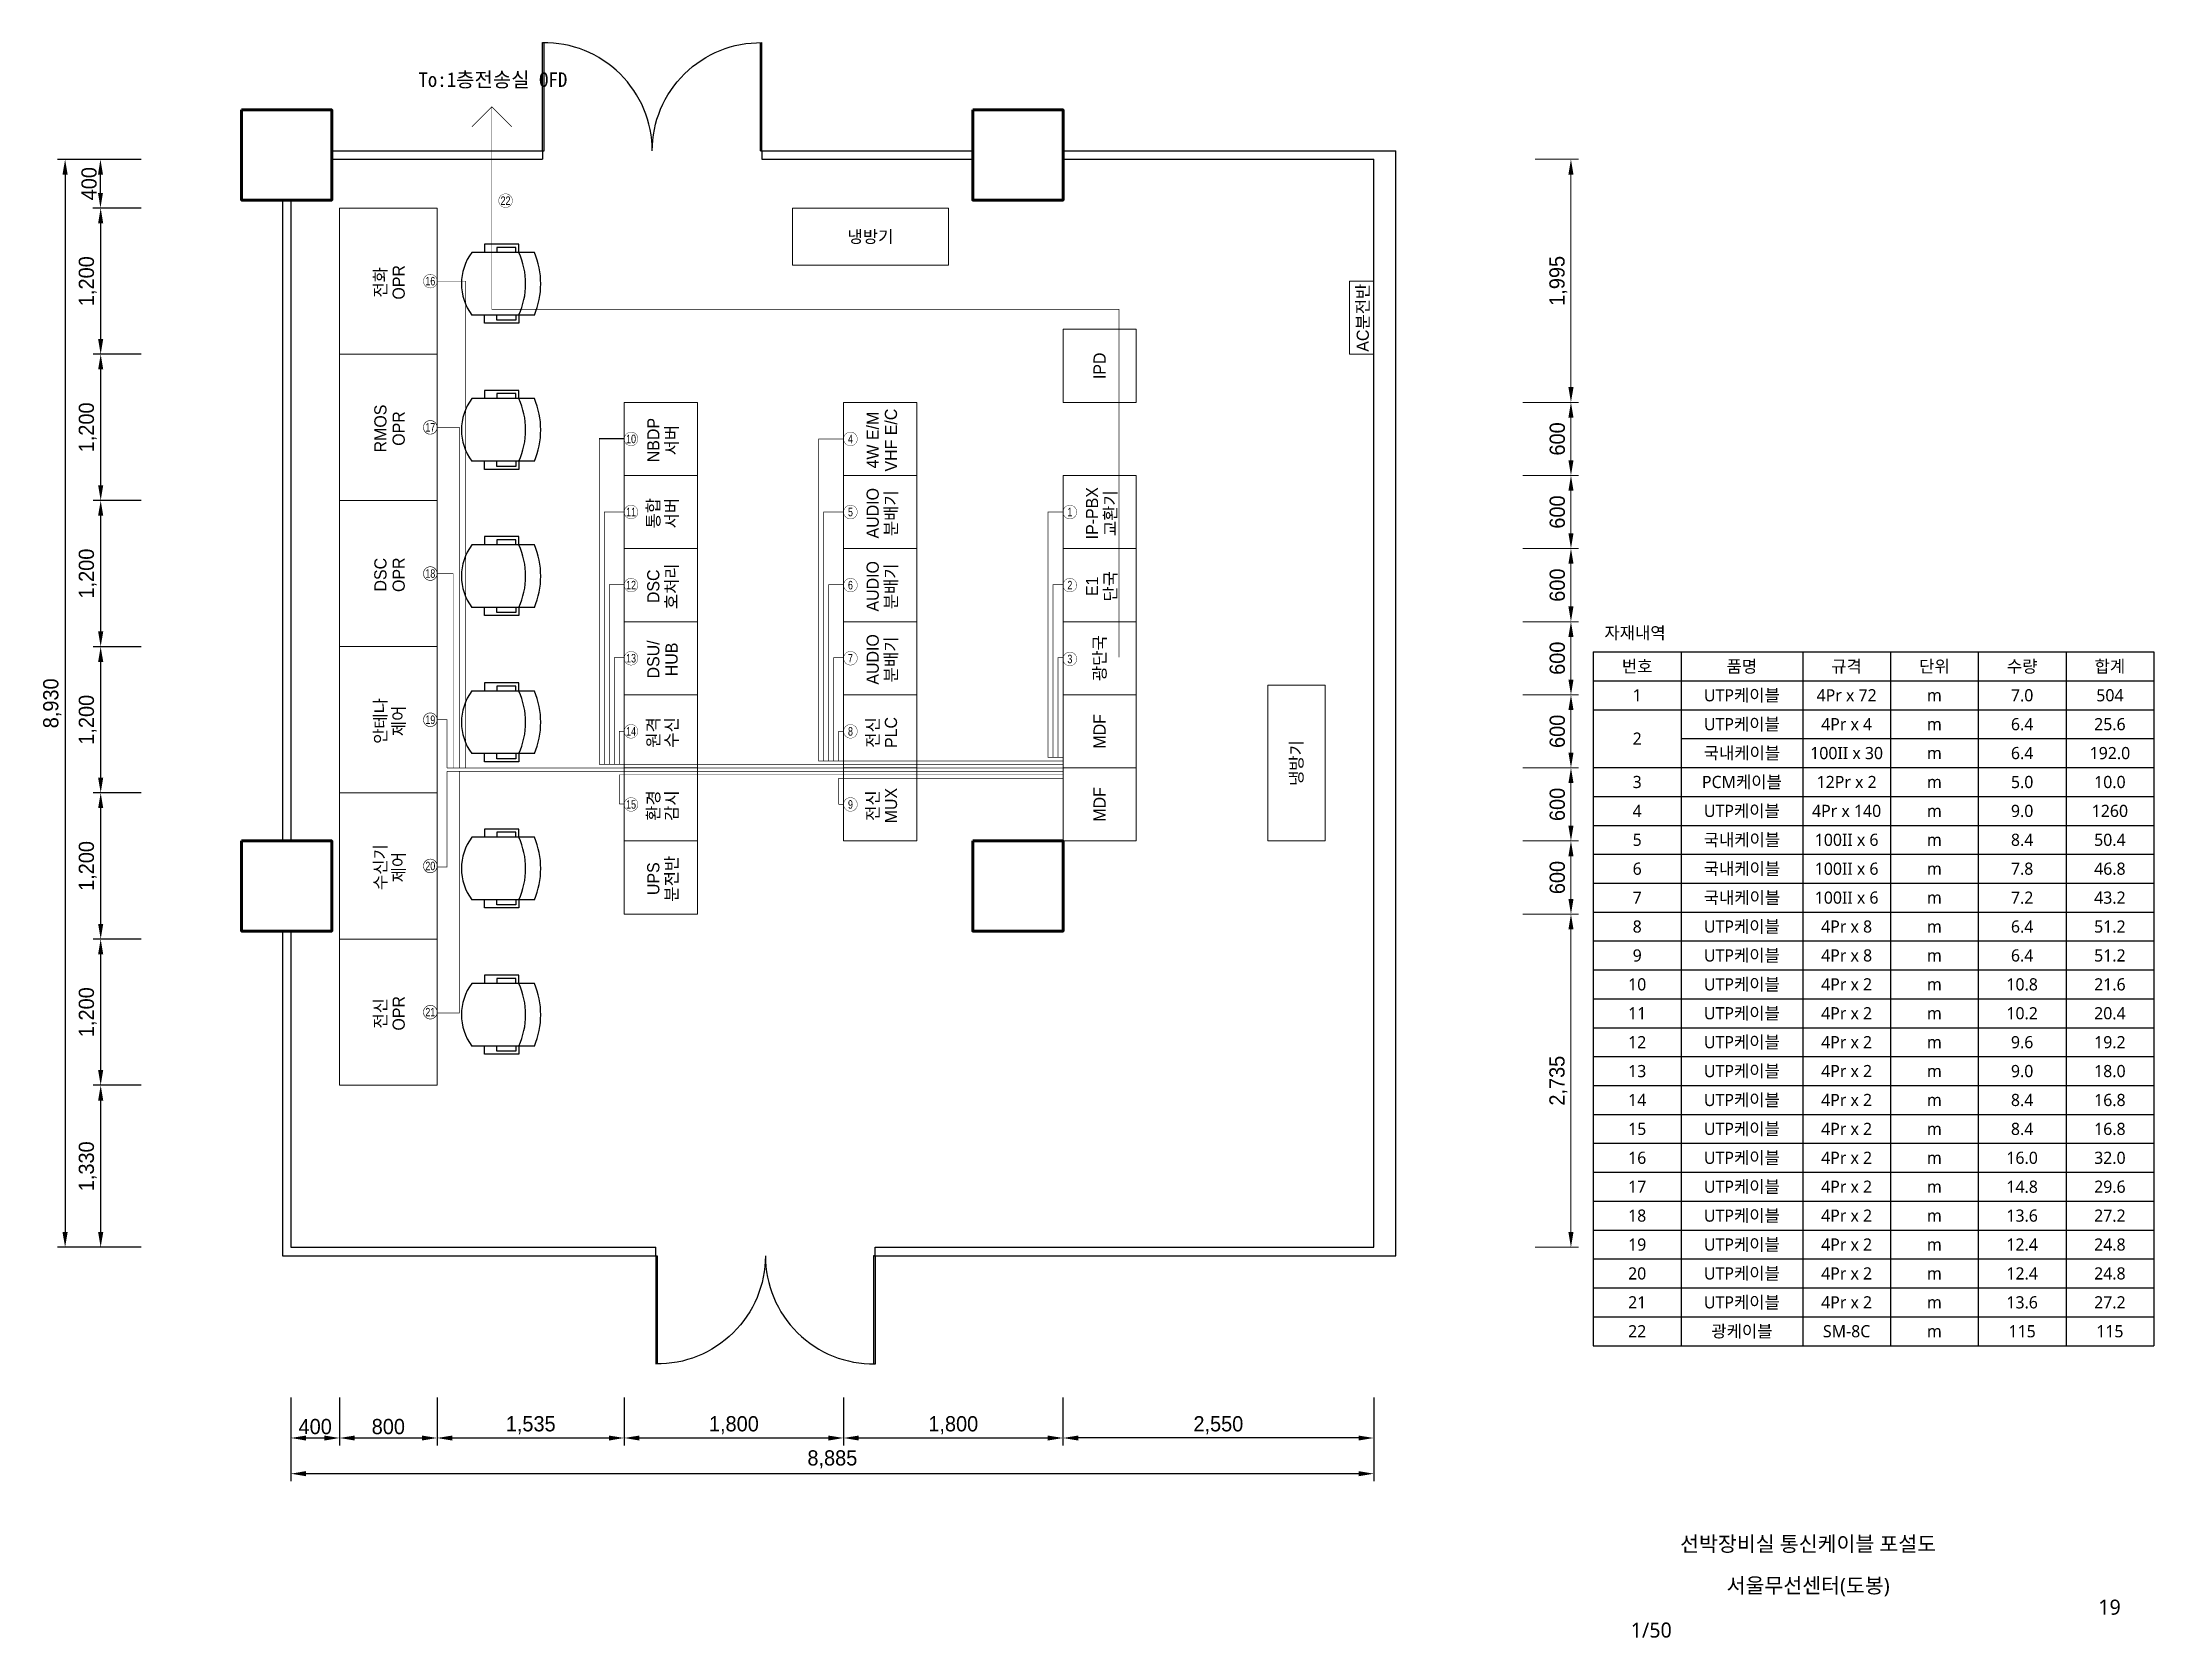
# Model space of a CAD drawing. Extents: x 978472 to 995797, y 391025 to 404121.
import ezdxf
from ezdxf.enums import TextEntityAlignment as Align

# ---------------------------------------------------------------- set-up
doc = ezdxf.new("R2010")
doc.units = 0
doc.header["$LTSCALE"] = 150
doc.header["$MEASUREMENT"] = 0
doc.header["$PDMODE"] = 35
doc.layers.get('0').update_dxf_attribs({"linetype": 'CONTINUOUS'})
doc.layers.get('Defpoints').update_dxf_attribs({"linetype": 'CONTINUOUS'})
for name, color, linetype, lineweight in [('DIM', 1, 'CONTINUOUS', 18), ('국사평면도 3층$0$arch', 9, 'CONTINUOUS', 20), ('장비', 2, 'CONTINUOUS', 20)]:
    doc.layers.add(name, color=color, linetype=linetype, lineweight=lineweight)
for name, color, linetype in [('text2', 3, 'CONTINUOUS'), ('가구', 4, 'CONTINUOUS'), ('케이블', 1, 'CONTINUOUS')]:
    doc.layers.add(name, color=color, linetype=linetype)
doc.styles.get("Standard").update_dxf_attribs({"font": ''})
doc.styles.add('STYLE1', font='malgun.ttf')
doc.styles.add('도각$0$STYLE1', font='malgun.ttf')
doc.styles.add('돋움', font='')
doc.styles.add('일반문자체', font='')
doc.styles.get('Standard').set_extended_font_data('BatangChe')
doc.styles.get('돋움').set_extended_font_data('Dotum')
doc.styles.get('일반문자체').set_extended_font_data('DotumChe')
doc.dimstyles.new('ISO-50', dxfattribs={"dimscale": 50, "dimtxt": 2.5, "dimasz": 2.5, "dimexe": 1.25, "dimexo": 2, "dimtad": 1, "dimtoh": 1, "dimdec": 0, "dimtxsty": 'Standard', "dimcen": 2.5, "dimclrd": 1, "dimclre": 1, "dimadec": 0, "dimazin": 0, "dimtfac": 1, "dimtdec": 0, "dimtofl": 0, "dimtmove": 0, "dimatfit": 3, "dimfxl": 1, "dimarcsym": 0})

# ---------------------------------------------------------------- blocks, each defined once
blk = doc.blocks.new('국사평면도 3층$0$A$C18BE6784')
at = {"layer": '국사평면도 3층$0$arch', "color": 8, "lineweight": -3}
for p, q in [((-900, -28), (-900, -917)), ((-888, -28), (-888, -917)), ((888, -28), (888, -917)), ((900, -28), (900, -917))]:
    blk.add_line(p, q, dxfattribs=at)
for points in [[(-900, -28), (-888, -28)], [(900, -28), (888, -28)]]:
    blk.add_lwpolyline(points, dxfattribs=at)
at = {"layer": '국사평면도 3층$0$arch', "color": 8, "lineweight": -3, "extrusion": (0, 0, -1)}
blk.add_ellipse((-888, -28), major_axis=(628, -628), ratio=1, start_param=5.497738, end_param=7.081894, dxfattribs=at)
at = {"layer": '국사평면도 3층$0$arch', "color": 8, "lineweight": -3}
blk.add_ellipse((888, -28), major_axis=(-876, 145), ratio=1, start_param=0.164071, end_param=1.748227, dxfattribs=at)
blk = doc.blocks.new('국사평면도 3층$0$A$C44D83544')
at = {"layer": '국사평면도 3층$0$arch', "color": 250, "linetype": 'Continuous', "lineweight": 60}
blk.add_lwpolyline([(-74, 70), (666, 70), (666, -670), (-74, -670)], close=True, dxfattribs=at)
blk = doc.blocks.new('*D4')
at = {"layer": 'Defpoints', "color": 0, "linetype": 'Continuous'}
for p in [(979049, 403160), (978660, 394230), (979049, 394230)]:
    blk.add_point(p, dxfattribs=at)
at = {"layer": 'DIM', "color": 1, "linetype": 'Continuous', "lineweight": -2}
for p, q in [((978949, 403160), (978598, 403160)), ((978660, 403035), (978660, 394355)), ((978949, 394230), (978598, 394230))]:
    blk.add_line(p, q, dxfattribs=at)
at = {"layer": 'DIM', "color": 1, "linetype": 'Continuous'}
for points in [[(978639, 403035), (978681, 403035), (978660, 403160)], [(978639, 394355), (978681, 394355), (978660, 394230)]]:
    blk.add_solid(points, dxfattribs=at)
at = {"layer": 'DIM', "color": 0, "linetype": 'Continuous', "insert": (978554, 398695), "char_height": 125, "attachment_point": 5, "rotation": 90, "style": '돋움'}
blk.add_mtext('8,930', dxfattribs=at)
blk = doc.blocks.new('*D5')
at = {"layer": 'Defpoints', "color": 0, "linetype": 'Continuous'}
for p in [(980512, 393096), (989397, 393096), (980512, 392372)]:
    blk.add_point(p, dxfattribs=at)
at = {"layer": '장비', "color": 1, "linetype": 'Continuous', "lineweight": -2}
for p, q in [((980512, 392996), (980512, 392310)), ((989397, 392996), (989397, 392310))]:
    blk.add_line(p, q, dxfattribs=at)
at = {"layer": '장비', "color": 1, "lineweight": -2}
blk.add_line((989272, 392372), (980637, 392372), dxfattribs=at)
at = {"layer": '장비', "color": 1, "linetype": 'Continuous'}
for points in [[(980637, 392351), (980637, 392393), (980512, 392372)], [(989272, 392351), (989272, 392393), (989397, 392372)]]:
    blk.add_solid(points, dxfattribs=at)
at = {"layer": '장비', "color": 0, "linetype": 'Continuous', "insert": (984955, 392490), "char_height": 125, "attachment_point": 5, "style": '돋움'}
blk.add_mtext('8,885', dxfattribs=at)
blk = doc.blocks.new('*D6')
at = {"layer": 'Defpoints', "color": 0, "linetype": 'Continuous'}
for p in [(978952, 395560), (979384, 395560), (979384, 394230)]:
    blk.add_point(p, dxfattribs=at)
at = {"layer": 'DIM', "color": 1, "linetype": 'Continuous', "lineweight": -2}
for p, q in [((979284, 395560), (978890, 395560)), ((978952, 394355), (978952, 395435)), ((979284, 394230), (978890, 394230))]:
    blk.add_line(p, q, dxfattribs=at)
at = {"layer": 'DIM', "color": 1, "linetype": 'Continuous'}
for points in [[(978931, 395435), (978973, 395435), (978952, 395560)], [(978931, 394355), (978973, 394355), (978952, 394230)]]:
    blk.add_solid(points, dxfattribs=at)
at = {"layer": 'DIM', "color": 0, "linetype": 'Continuous', "insert": (978846, 394895), "char_height": 125, "attachment_point": 5, "rotation": 90, "style": '돋움'}
blk.add_mtext('1,330', dxfattribs=at)
blk = doc.blocks.new('*D7')
at = {"layer": 'Defpoints', "color": 0, "linetype": 'Continuous'}
for p in [(980512, 393096), (980912, 393096), (980912, 392665)]:
    blk.add_point(p, dxfattribs=at)
at = {"layer": '장비', "color": 1, "linetype": 'Continuous', "lineweight": -2}
for p, q in [((980512, 392996), (980512, 392602)), ((980912, 392996), (980912, 392602))]:
    blk.add_line(p, q, dxfattribs=at)
at = {"layer": '장비', "color": 1, "lineweight": -2}
blk.add_line((980637, 392665), (980787, 392665), dxfattribs=at)
at = {"layer": '장비', "color": 1, "linetype": 'Continuous'}
for points in [[(980637, 392685), (980637, 392644), (980512, 392665)], [(980787, 392685), (980787, 392644), (980912, 392665)]]:
    blk.add_solid(points, dxfattribs=at)
at = {"layer": '장비', "color": 0, "linetype": 'Continuous', "insert": (980712, 392758), "char_height": 125, "attachment_point": 5, "style": '돋움'}
blk.add_mtext('400', dxfattribs=at)
blk = doc.blocks.new('*D8')
at = {"layer": 'Defpoints', "color": 0, "linetype": 'Continuous'}
for p in [(980912, 393096), (981712, 393096), (981712, 392665)]:
    blk.add_point(p, dxfattribs=at)
at = {"layer": '장비', "color": 1, "linetype": 'Continuous', "lineweight": -2}
for p, q in [((980912, 392996), (980912, 392602)), ((981712, 392996), (981712, 392602))]:
    blk.add_line(p, q, dxfattribs=at)
at = {"layer": '장비', "color": 1, "lineweight": -2}
blk.add_line((981037, 392665), (981587, 392665), dxfattribs=at)
at = {"layer": '장비', "color": 1, "linetype": 'Continuous'}
for points in [[(981037, 392685), (981037, 392644), (980912, 392665)], [(981587, 392685), (981587, 392644), (981712, 392665)]]:
    blk.add_solid(points, dxfattribs=at)
at = {"layer": '장비', "color": 0, "linetype": 'Continuous', "insert": (981312, 392758), "char_height": 125, "attachment_point": 5, "style": '돋움'}
blk.add_mtext('800', dxfattribs=at)
blk = doc.blocks.new('*D9')
at = {"layer": 'Defpoints', "color": 0, "linetype": 'Continuous'}
for p in [(983247, 393096), (985047, 393096), (985047, 392665)]:
    blk.add_point(p, dxfattribs=at)
at = {"layer": '장비', "color": 1, "linetype": 'Continuous', "lineweight": -2}
for p, q in [((983247, 392996), (983247, 392602)), ((985047, 392996), (985047, 392602))]:
    blk.add_line(p, q, dxfattribs=at)
at = {"layer": '장비', "color": 1, "lineweight": -2}
blk.add_line((983372, 392665), (984922, 392665), dxfattribs=at)
at = {"layer": '장비', "color": 1, "linetype": 'Continuous'}
for points in [[(983372, 392685), (983372, 392644), (983247, 392665)], [(984922, 392685), (984922, 392644), (985047, 392665)]]:
    blk.add_solid(points, dxfattribs=at)
at = {"layer": '장비', "color": 0, "linetype": 'Continuous', "insert": (984147, 392770), "char_height": 125, "attachment_point": 5, "style": '돋움'}
blk.add_mtext('1,800', dxfattribs=at)
blk = doc.blocks.new('*D10')
at = {"layer": 'Defpoints', "color": 0, "linetype": 'Continuous'}
for p in [(985047, 393096), (986847, 393096), (986847, 392665)]:
    blk.add_point(p, dxfattribs=at)
at = {"layer": '장비', "color": 1, "linetype": 'Continuous', "lineweight": -2}
for p, q in [((985047, 392996), (985047, 392602)), ((986847, 392996), (986847, 392602))]:
    blk.add_line(p, q, dxfattribs=at)
at = {"layer": '장비', "color": 1, "lineweight": -2}
blk.add_line((985172, 392665), (986722, 392665), dxfattribs=at)
at = {"layer": '장비', "color": 1, "linetype": 'Continuous'}
for points in [[(985172, 392685), (985172, 392644), (985047, 392665)], [(986722, 392685), (986722, 392644), (986847, 392665)]]:
    blk.add_solid(points, dxfattribs=at)
at = {"layer": '장비', "color": 0, "linetype": 'Continuous', "insert": (985947, 392770), "char_height": 125, "attachment_point": 5, "style": '돋움'}
blk.add_mtext('1,800', dxfattribs=at)
blk = doc.blocks.new('*D11')
at = {"layer": 'Defpoints', "color": 0, "linetype": 'Continuous'}
for p in [(986847, 393096), (989397, 393096), (986847, 392665)]:
    blk.add_point(p, dxfattribs=at)
at = {"layer": '장비', "color": 1, "linetype": 'Continuous', "lineweight": -2}
for p, q in [((986847, 392996), (986847, 392602)), ((989397, 392996), (989397, 392602))]:
    blk.add_line(p, q, dxfattribs=at)
at = {"layer": '장비', "color": 1, "lineweight": -2}
blk.add_line((989272, 392665), (986972, 392665), dxfattribs=at)
at = {"layer": '장비', "color": 1, "linetype": 'Continuous'}
for points in [[(986972, 392685), (986972, 392644), (986847, 392665)], [(989272, 392685), (989272, 392644), (989397, 392665)]]:
    blk.add_solid(points, dxfattribs=at)
at = {"layer": '장비', "color": 0, "linetype": 'Continuous', "insert": (988122, 392770), "char_height": 125, "attachment_point": 5, "style": '돋움'}
blk.add_mtext('2,550', dxfattribs=at)
blk = doc.blocks.new('*D12')
at = {"layer": 'Defpoints', "color": 0, "linetype": 'Continuous'}
for p in [(978952, 396760), (979384, 396760), (979384, 395560)]:
    blk.add_point(p, dxfattribs=at)
at = {"layer": '장비', "color": 1, "linetype": 'Continuous', "lineweight": -2}
for p, q in [((979284, 396760), (978890, 396760)), ((979284, 395560), (978890, 395560))]:
    blk.add_line(p, q, dxfattribs=at)
at = {"layer": '장비', "color": 1, "lineweight": -2}
blk.add_line((978952, 395685), (978952, 396635), dxfattribs=at)
at = {"layer": '장비', "color": 1, "linetype": 'Continuous'}
for points in [[(978931, 396635), (978973, 396635), (978952, 396760)], [(978931, 395685), (978973, 395685), (978952, 395560)]]:
    blk.add_solid(points, dxfattribs=at)
at = {"layer": '장비', "color": 0, "linetype": 'Continuous', "insert": (978846, 396160), "char_height": 125, "attachment_point": 5, "rotation": 90, "style": '돋움'}
blk.add_mtext('1,200', dxfattribs=at)
blk = doc.blocks.new('*D13')
at = {"layer": 'Defpoints', "color": 0, "linetype": 'Continuous'}
for p in [(978952, 397960), (979384, 397960), (979384, 396760)]:
    blk.add_point(p, dxfattribs=at)
at = {"layer": '장비', "color": 1, "linetype": 'Continuous', "lineweight": -2}
for p, q in [((979284, 397960), (978890, 397960)), ((979284, 396760), (978890, 396760))]:
    blk.add_line(p, q, dxfattribs=at)
at = {"layer": '장비', "color": 1, "lineweight": -2}
blk.add_line((978952, 396885), (978952, 397835), dxfattribs=at)
at = {"layer": '장비', "color": 1, "linetype": 'Continuous'}
for points in [[(978931, 397835), (978973, 397835), (978952, 397960)], [(978931, 396885), (978973, 396885), (978952, 396760)]]:
    blk.add_solid(points, dxfattribs=at)
at = {"layer": '장비', "color": 0, "linetype": 'Continuous', "insert": (978846, 397360), "char_height": 125, "attachment_point": 5, "rotation": 90, "style": '돋움'}
blk.add_mtext('1,200', dxfattribs=at)
blk = doc.blocks.new('*D14')
at = {"layer": 'Defpoints', "color": 0, "linetype": 'Continuous'}
for p in [(978952, 399160), (979384, 399160), (979384, 397960)]:
    blk.add_point(p, dxfattribs=at)
at = {"layer": '장비', "color": 1, "linetype": 'Continuous', "lineweight": -2}
for p, q in [((979284, 399160), (978890, 399160)), ((979284, 397960), (978890, 397960))]:
    blk.add_line(p, q, dxfattribs=at)
at = {"layer": '장비', "color": 1, "lineweight": -2}
blk.add_line((978952, 398085), (978952, 399035), dxfattribs=at)
at = {"layer": '장비', "color": 1, "linetype": 'Continuous'}
for points in [[(978931, 399035), (978973, 399035), (978952, 399160)], [(978931, 398085), (978973, 398085), (978952, 397960)]]:
    blk.add_solid(points, dxfattribs=at)
at = {"layer": '장비', "color": 0, "linetype": 'Continuous', "insert": (978846, 398560), "char_height": 125, "attachment_point": 5, "rotation": 90, "style": '돋움'}
blk.add_mtext('1,200', dxfattribs=at)
blk = doc.blocks.new('*D15')
at = {"layer": 'Defpoints', "color": 0, "linetype": 'Continuous'}
for p in [(978952, 400360), (979384, 400360), (979384, 399160)]:
    blk.add_point(p, dxfattribs=at)
at = {"layer": '장비', "color": 1, "linetype": 'Continuous', "lineweight": -2}
for p, q in [((979284, 400360), (978890, 400360)), ((979284, 399160), (978890, 399160))]:
    blk.add_line(p, q, dxfattribs=at)
at = {"layer": '장비', "color": 1, "lineweight": -2}
blk.add_line((978952, 399285), (978952, 400235), dxfattribs=at)
at = {"layer": '장비', "color": 1, "linetype": 'Continuous'}
for points in [[(978931, 400235), (978973, 400235), (978952, 400360)], [(978931, 399285), (978973, 399285), (978952, 399160)]]:
    blk.add_solid(points, dxfattribs=at)
at = {"layer": '장비', "color": 0, "linetype": 'Continuous', "insert": (978846, 399760), "char_height": 125, "attachment_point": 5, "rotation": 90, "style": '돋움'}
blk.add_mtext('1,200', dxfattribs=at)
blk = doc.blocks.new('*D16')
at = {"layer": 'Defpoints', "color": 0, "linetype": 'Continuous'}
for p in [(978952, 401560), (979384, 401560), (979384, 400360)]:
    blk.add_point(p, dxfattribs=at)
at = {"layer": '장비', "color": 1, "linetype": 'Continuous', "lineweight": -2}
for p, q in [((979284, 401560), (978890, 401560)), ((979284, 400360), (978890, 400360))]:
    blk.add_line(p, q, dxfattribs=at)
at = {"layer": '장비', "color": 1, "lineweight": -2}
blk.add_line((978952, 400485), (978952, 401435), dxfattribs=at)
at = {"layer": '장비', "color": 1, "linetype": 'Continuous'}
for points in [[(978931, 401435), (978973, 401435), (978952, 401560)], [(978931, 400485), (978973, 400485), (978952, 400360)]]:
    blk.add_solid(points, dxfattribs=at)
at = {"layer": '장비', "color": 0, "linetype": 'Continuous', "insert": (978846, 400960), "char_height": 125, "attachment_point": 5, "rotation": 90, "style": '돋움'}
blk.add_mtext('1,200', dxfattribs=at)
blk = doc.blocks.new('*D17')
at = {"layer": 'Defpoints', "color": 0, "linetype": 'Continuous'}
for p in [(978952, 402760), (979384, 402760), (979384, 401560)]:
    blk.add_point(p, dxfattribs=at)
at = {"layer": '장비', "color": 1, "linetype": 'Continuous', "lineweight": -2}
for p, q in [((979284, 402760), (978890, 402760)), ((979284, 401560), (978890, 401560))]:
    blk.add_line(p, q, dxfattribs=at)
at = {"layer": '장비', "color": 1, "lineweight": -2}
blk.add_line((978952, 401685), (978952, 402635), dxfattribs=at)
at = {"layer": '장비', "color": 1, "linetype": 'Continuous'}
for points in [[(978931, 402635), (978973, 402635), (978952, 402760)], [(978931, 401685), (978973, 401685), (978952, 401560)]]:
    blk.add_solid(points, dxfattribs=at)
at = {"layer": '장비', "color": 0, "linetype": 'Continuous', "insert": (978846, 402160), "char_height": 125, "attachment_point": 5, "rotation": 90, "style": '돋움'}
blk.add_mtext('1,200', dxfattribs=at)
blk = doc.blocks.new('*D18')
at = {"layer": 'Defpoints', "color": 0, "linetype": 'Continuous'}
for p in [(978950, 403160), (979384, 403160), (979384, 402760)]:
    blk.add_point(p, dxfattribs=at)
at = {"layer": '장비', "color": 1, "linetype": 'Continuous', "lineweight": -2}
for p, q in [((979284, 403160), (978888, 403160)), ((979284, 402760), (978888, 402760))]:
    blk.add_line(p, q, dxfattribs=at)
at = {"layer": '장비', "color": 1, "lineweight": -2}
blk.add_line((978950, 402885), (978950, 403035), dxfattribs=at)
at = {"layer": '장비', "color": 1, "linetype": 'Continuous'}
for points in [[(978930, 403035), (978971, 403035), (978950, 403160)], [(978930, 402885), (978971, 402885), (978950, 402760)]]:
    blk.add_solid(points, dxfattribs=at)
at = {"layer": '장비', "color": 0, "linetype": 'Continuous', "insert": (978857, 402960), "char_height": 125, "attachment_point": 5, "rotation": 90, "style": '돋움'}
blk.add_mtext('400', dxfattribs=at)
blk = doc.blocks.new('*D19')
at = {"layer": 'Defpoints', "color": 0, "linetype": 'Continuous'}
for p in [(981712, 393096), (983247, 393096), (983247, 392665)]:
    blk.add_point(p, dxfattribs=at)
at = {"layer": '장비', "color": 1, "linetype": 'Continuous', "lineweight": -2}
for p, q in [((981712, 392996), (981712, 392602)), ((983247, 392996), (983247, 392602))]:
    blk.add_line(p, q, dxfattribs=at)
at = {"layer": '장비', "color": 1, "lineweight": -2}
blk.add_line((981837, 392665), (983122, 392665), dxfattribs=at)
at = {"layer": '장비', "color": 1, "linetype": 'Continuous'}
for points in [[(981837, 392685), (981837, 392644), (981712, 392665)], [(983122, 392685), (983122, 392644), (983247, 392665)]]:
    blk.add_solid(points, dxfattribs=at)
at = {"layer": '장비', "color": 0, "linetype": 'Continuous', "insert": (982480, 392770), "char_height": 125, "attachment_point": 5, "style": '돋움'}
blk.add_mtext('1,535', dxfattribs=at)
blk = doc.blocks.new('의자')
at = {"color": 7}
for p, q in [((-26820, 13615), (-27210, 13615)), ((-26918, 13666), (-27132, 13666)), ((-27132, 13666), (-27132, 13615)), ((-26918, 13615), (-27132, 13615)), ((-26937, 13646), (-27054, 13646)), ((-27054, 13646), (-27054, 13615)), ((-26937, 13615), (-26937, 13646)), ((-26918, 13615), (-26918, 13666)), ((-26820, 13225), (-27210, 13225)), ((-26918, 13225), (-27132, 13225)), ((-27132, 13174), (-27132, 13225)), ((-26918, 13174), (-27132, 13174)), ((-27054, 13193), (-27054, 13225)), ((-26937, 13193), (-27054, 13193)), ((-26937, 13225), (-26937, 13193)), ((-26918, 13225), (-26918, 13174))]:
    blk.add_line(p, q, dxfattribs=at)
for centre, radius, start, end in [((-26946, 13420), 329, 143.5705, 216.4295), ((-27341, 13420), 466, 335.266, 24.734), ((-27291, 13420), 510, 337.5, 22.5)]:
    blk.add_arc(centre, radius, start, end, dxfattribs=at)

msp = doc.modelspace()

# ---------------------------------------------------------------- linework, layer by layer
at = {"layer": 'text2', "linetype": 'Continuous'}
for p, q in [((991198.4, 399117.1), (991198.4, 393422.6)), ((991198.4, 399117.1), (995796.6, 399117.1)), ((991918.4, 399117.1), (991918.4, 393422.6)), ((992916.6, 399117.1), (992916.6, 393422.6)), ((993636.6, 399117.1), (993636.6, 393422.6)), ((994356.6, 399117.1), (994356.6, 393422.6)), ((995076.6, 399117.1), (995076.6, 393422.6)), ((995796.6, 399117.1), (995796.6, 393422.6)), ((991198.4, 398879.9), (995796.6, 398879.9)), ((991198.4, 398642.6), (995796.6, 398642.6)), ((991918.4, 398405.3), (995796.6, 398405.3)), ((991198.4, 398168), (995796.6, 398168)), ((991198.4, 397930.8), (995796.6, 397930.8)), ((991198.4, 397693.5), (995796.6, 397693.5)), ((991198.4, 397456.2), (995796.6, 397456.2)), ((991198.4, 397219), (995796.6, 397219)), ((991198.4, 396981.7), (995796.6, 396981.7)), ((991198.4, 396744.4), (995796.6, 396744.4)), ((991198.4, 396507.1), (995796.6, 396507.1)), ((991198.4, 396269.9), (995796.6, 396269.9)), ((991198.4, 396032.6), (995796.6, 396032.6)), ((991198.4, 395795.3), (995796.6, 395795.3)), ((991198.4, 395558), (995796.6, 395558)), ((991198.4, 395320.8), (995796.6, 395320.8)), ((991198.4, 395083.5), (995796.6, 395083.5)), ((991198.4, 394846.2), (995796.6, 394846.2)), ((991198.4, 394609), (995796.6, 394609)), ((991198.4, 394371.7), (995796.6, 394371.7)), ((991198.4, 394134.4), (995796.6, 394134.4)), ((991198.4, 393897.1), (995796.6, 393897.1)), ((991198.4, 393659.9), (995796.6, 393659.9)), ((991198.4, 393659.9), (995796.6, 393659.9)), ((991198.4, 393422.6), (995796.6, 393422.6))]:
    msp.add_line(p, q, dxfattribs=at)
at = {"layer": '국사평면도 3층$0$arch', "color": 8, "linetype": 'Continuous', "lineweight": -3}
for points, elevation in [([(980847.4, 403230.1), (982577.4, 403230)], -0.4), ([(980847.4, 403160.1), (982577.4, 403160.1)], -0.9), ([(982577.4, 403230), (982577.4, 403160.1)], -0.4), ([(984365.4, 403230.1), (986107.4, 403230.1)], -0.4), ([(984377.4, 403230.1), (984377.4, 403160.1)], -0.4), ([(984377.4, 403160.1), (986107.4, 403160.1)], -0.9), ([(986847.4, 403230.1), (989577.4, 403230.1)], -0.4), ([(986847.4, 403160.1), (989397.4, 403160.1)], -0.9), ([(980442.4, 394160.1), (983517.4, 394160.1)], -0.9), ([(980512.4, 394230.1), (983505.4, 394230)], -0.4), ([(983505.4, 394160.1), (983505.4, 394230)], -0.1), ([(985293.3, 394160.1), (989577.4, 394160.1)], -0.9), ([(985305.4, 394160.1), (985305.4, 394229.9)], -0.1), ([(985305.4, 394229.9), (989397.4, 394229.9)], -0.4)]:
    msp.add_lwpolyline(points, dxfattribs=dict(at, elevation=elevation))
for points in [[(989397.4, 394229.9), (989397.4, 403160.1)], [(989577.4, 394160.1), (989577.4, 403230.1)], [(980442.4, 402825.1), (980442.4, 397565.1)], [(980512.4, 402825.1), (980512.4, 397565.1)], [(980442.4, 396825.1), (980442.4, 394160.1)], [(980512.4, 396825.1), (980512.4, 394230.1)]]:
    msp.add_lwpolyline(points, dxfattribs=at)
at = {"layer": '장비', "color": 1, "linetype": 'Continuous'}
for p, q in [((990720.2, 403160.1), (991077.4, 403160.1)), ((990620.2, 401165.1), (991077.4, 401165.1)), ((990720.2, 401165.1), (991077.4, 401165.1)), ((990620.2, 400565.1), (991077.4, 400565.1)), ((990620.2, 400565.1), (991077.4, 400565.1)), ((990620.2, 399965.1), (991077.4, 399965.1)), ((990620.2, 399965.1), (991077.4, 399965.1)), ((990620.2, 399365.1), (991077.4, 399365.1)), ((990620.2, 399365.1), (991077.4, 399365.1)), ((990620.2, 398765.1), (991077.4, 398765.1)), ((990620.2, 398765.1), (991077.4, 398765.1)), ((990620.2, 398165.1), (991077.4, 398165.1)), ((990620.2, 398165.1), (991077.4, 398165.1)), ((990620.2, 397565.1), (991077.4, 397565.1)), ((990620.2, 397565.1), (991077.4, 397565.1)), ((990620.2, 396965.1), (991077.4, 396965.1)), ((990620.2, 396965.1), (991077.4, 396965.1)), ((990720.2, 396965.1), (991077.4, 396965.1)), ((990720.2, 394229.9), (991077.4, 394229.9))]:
    msp.add_line(p, q, dxfattribs=at)
at = {"layer": '장비', "color": 1}
for p, q in [((991014.9, 401290.1), (991014.9, 403035.1)), ((991014.9, 401040.1), (991014.9, 400690.1)), ((991014.9, 400440.1), (991014.9, 400090.1)), ((991014.9, 399840.1), (991014.9, 399490.1)), ((991014.9, 399240.1), (991014.9, 398890.1)), ((991014.9, 398640.1), (991014.9, 398290.1)), ((991014.9, 398040.1), (991014.9, 397690.1)), ((991014.9, 397440.1), (991014.9, 397090.1)), ((991014.9, 396840.1), (991014.9, 394354.9))]:
    msp.add_line(p, q, dxfattribs=at)
at = {"layer": '장비', "color": 7, "lineweight": 30}
for points, const_width in [([(982217.8, 402820.9, 1), (982330.1, 402820.9, 1)], 3), ([(981600.2, 402160.1, 1), (981712.4, 402160.1, 1)], 3), ([(981600.2, 400960.1, 1), (981712.4, 400960.1, 1)], 5), ([(983247.4, 400865.1, 1), (983359.7, 400865.1, 1)], 3), ([(985047.4, 400865.1, 1), (985159.7, 400865.1, 1)], 3), ([(983247.4, 400265.1, 1), (983359.7, 400265.1, 1)], 3), ([(985047.4, 400265.1, 1), (985159.7, 400265.1, 1)], 3), ([(986847.4, 400265.1, 1), (986959.7, 400265.1, 1)], 3), ([(981600.2, 399760.1, 1), (981712.4, 399760.1, 1)], 5), ([(983247.4, 399665.1, 1), (983359.7, 399665.1, 1)], 3), ([(985047.4, 399665.1, 1), (985159.7, 399665.1, 1)], 3), ([(986847.4, 399665.1, 1), (986959.7, 399665.1, 1)], 3), ([(983247.4, 399065.1, 1), (983359.7, 399065.1, 1)], 3), ([(985047.4, 399065.1, 1), (985159.7, 399065.1, 1)], 3), ([(986847.4, 399059.1, 1), (986959.7, 399059.1, 1)], 3), ([(981600.2, 398560.1, 1), (981712.4, 398560.1, 1)], 5), ([(983247.4, 398465.1, 1), (983359.7, 398465.1, 1)], 3), ([(985047.4, 398465.1, 1), (985159.7, 398465.1, 1)], 3), ([(983247.4, 397865.1, 1), (983359.7, 397865.1, 1)], 3), ([(985047.4, 397865.1, 1), (985159.7, 397865.1, 1)], 3), ([(981600.2, 397360.1, 1), (981712.4, 397360.1, 1)], 5), ([(981600.2, 396160.1, 1), (981712.4, 396160.1, 1)], 5)]:
    msp.add_lwpolyline(points, format="xyb", close=True, dxfattribs=dict(at, const_width=const_width))
at = {"layer": '장비', "color": 8, "linetype": 'Continuous'}
for points in [[(980912.4, 402760.1), (981712.4, 402760.1), (981712.4, 401560.1), (980912.4, 401560.1)], [(984627.4, 402290.1), (985907.4, 402290.1), (985907.4, 402760.1), (984627.4, 402760.1)], [(989397.4, 401560.1), (989397.4, 402160.1), (989197.4, 402160.1), (989197.4, 401560.1)], [(986847.4, 401765.1), (987447.4, 401765.1), (987447.4, 401165.1), (986847.4, 401165.1)], [(980912.4, 401560.1), (981712.4, 401560.1), (981712.4, 400360.1), (980912.4, 400360.1)], [(983247.4, 401165.1), (983847.4, 401165.1), (983847.4, 400565.1), (983247.4, 400565.1)], [(985047.4, 401165.1), (985647.4, 401165.1), (985647.4, 400565.1), (985047.4, 400565.1)], [(983247.4, 400565.1), (983847.4, 400565.1), (983847.4, 399965.1), (983247.4, 399965.1)], [(985047.4, 400565.1), (985647.4, 400565.1), (985647.4, 399965.1), (985047.4, 399965.1)], [(986847.4, 400565.1), (987447.4, 400565.1), (987447.4, 399965.1), (986847.4, 399965.1)], [(980912.4, 400360.1), (981712.4, 400360.1), (981712.4, 399160.1), (980912.4, 399160.1)], [(983247.4, 399965.1), (983847.4, 399965.1), (983847.4, 399365.1), (983247.4, 399365.1)], [(985047.4, 399965.1), (985647.4, 399965.1), (985647.4, 399365.1), (985047.4, 399365.1)], [(986847.4, 399965.1), (987447.4, 399965.1), (987447.4, 399365.1), (986847.4, 399365.1)], [(983247.4, 399365.1), (983847.4, 399365.1), (983847.4, 398765.1), (983247.4, 398765.1)], [(985047.4, 399365.1), (985647.4, 399365.1), (985647.4, 398765.1), (985047.4, 398765.1)], [(986847.4, 399365.1), (987447.4, 399365.1), (987447.4, 398765.1), (986847.4, 398765.1)], [(980912.4, 399160.1), (981712.4, 399160.1), (981712.4, 397960.1), (980912.4, 397960.1)], [(988997.4, 397565.1), (988997.4, 398845.1), (988527.4, 398845.1), (988527.4, 397565.1)], [(983247.4, 398765.1), (983847.4, 398765.1), (983847.4, 398165.1), (983247.4, 398165.1)], [(985047.4, 398765.1), (985647.4, 398765.1), (985647.4, 398165.1), (985047.4, 398165.1)], [(986847.4, 398765.1), (987447.4, 398765.1), (987447.4, 398165.1), (986847.4, 398165.1)], [(983247.4, 398165.1), (983847.4, 398165.1), (983847.4, 397565.1), (983247.4, 397565.1)], [(985047.4, 398165.1), (985647.4, 398165.1), (985647.4, 397565.1), (985047.4, 397565.1)], [(986847.4, 398165.1), (987447.4, 398165.1), (987447.4, 397565.1), (986847.4, 397565.1)], [(980912.4, 397960.1), (981712.4, 397960.1), (981712.4, 396760.1), (980912.4, 396760.1)], [(983247.4, 397565.1), (983847.4, 397565.1), (983847.4, 396965.1), (983247.4, 396965.1)], [(980912.4, 396760.1), (981712.4, 396760.1), (981712.4, 395560.1), (980912.4, 395560.1)]]:
    msp.add_lwpolyline(points, close=True, dxfattribs=at)
at = {"layer": '장비', "color": 1, "linetype": 'Continuous'}
for points in [[(990994.1, 403035.1), (991035.8, 403035.1), (991014.9, 403160.1)], [(990994.1, 401290.1), (991035.8, 401290.1), (991014.9, 401165.1)], [(990994.1, 401040.1), (991035.8, 401040.1), (991014.9, 401165.1)], [(990994.1, 400690.1), (991035.8, 400690.1), (991014.9, 400565.1)], [(990994.1, 400440.1), (991035.8, 400440.1), (991014.9, 400565.1)], [(990994.1, 400090.1), (991035.8, 400090.1), (991014.9, 399965.1)], [(990994.1, 399840.1), (991035.8, 399840.1), (991014.9, 399965.1)], [(990994.1, 399490.1), (991035.8, 399490.1), (991014.9, 399365.1)], [(990994.1, 399240.1), (991035.8, 399240.1), (991014.9, 399365.1)], [(990994.1, 398890.1), (991035.8, 398890.1), (991014.9, 398765.1)], [(990994.1, 398640.1), (991035.8, 398640.1), (991014.9, 398765.1)], [(990994.1, 398290.1), (991035.8, 398290.1), (991014.9, 398165.1)], [(990994.1, 398040.1), (991035.8, 398040.1), (991014.9, 398165.1)], [(990994.1, 397690.1), (991035.8, 397690.1), (991014.9, 397565.1)], [(990994.1, 397440.1), (991035.8, 397440.1), (991014.9, 397565.1)], [(990994.1, 397090.1), (991035.8, 397090.1), (991014.9, 396965.1)], [(990994.1, 396840.1), (991035.8, 396840.1), (991014.9, 396965.1)], [(990994.1, 394354.9), (991035.8, 394354.9), (991014.9, 394229.9)]]:
    msp.add_solid(points, dxfattribs=at)
at = {"layer": '케이블', "color": 1, "linetype": 'ByBlock'}
msp.add_line((983247.4, 400865.1), (983042.8, 400865.1), dxfattribs=at)
at = {"layer": '케이블', "color": 3, "linetype": 'ByBlock', "const_width": 5}
msp.add_lwpolyline([(981997.4, 403427.6), (982161.3, 403591.6), (982325.2, 403427.6)], dxfattribs=at)
at = {"layer": '케이블', "color": 1, "linetype": 'ByBlock', "const_width": 5}
for points in [[(987305.8, 399072.7), (987305.8, 401929.8), (982161.3, 401929.8), (982161.3, 403591.6)], [(981946.1, 398165.1), (981946.1, 402160.1), (981712.4, 402160.1)], [(981894.9, 398165.1), (981894.9, 400960.1), (981712.4, 400960.1)], [(983042.8, 400865.1), (983042.8, 398193.7), (986847.4, 398193.7)], [(985047.4, 400865.1), (984842.8, 400865.1), (984842.8, 398222.2), (986847.4, 398222.2)], [(983083.7, 398193.7), (983083.7, 400265.1), (983247.4, 400265.1)], [(984883.7, 398222.2), (984883.7, 400265.1), (985047.4, 400265.1)], [(986847.4, 398250.7), (986724.6, 398250.7), (986724.6, 400265.1), (986847.4, 400265.1)], [(981843.8, 398165.1), (981843.8, 399760.1), (981712.4, 399760.1)], [(983124.6, 398193.7), (983124.6, 399670), (983247.4, 399670)], [(984924.6, 398222.2), (984924.6, 399670), (985047.4, 399670)], [(986765.6, 398250.7), (986765.6, 399670), (986847.4, 399670)], [(983165.6, 398193.7), (983165.6, 399070.8), (983247.4, 399070.8)], [(984965.6, 398222.2), (984965.6, 399070.8), (985047.4, 399070.8)], [(986806.5, 398250.7), (986806.5, 399070.8), (986847.4, 399070.8)], [(981712.4, 398560.1), (981792.6, 398560.1), (981792.6, 398165.1)], [(983247.4, 398465.1), (983206.5, 398465.1), (983206.5, 398193.7)], [(985047.4, 398465.1), (985006.5, 398465.1), (985006.5, 398222.2)], [(981792.6, 398136.6), (981792.6, 397351.3), (981712.4, 397351.3)], [(981894.9, 398136.6), (981894.9, 396154.1), (981712.4, 396154.1)], [(981792.6, 398165.1), (986847.4, 398165.1)], [(981792.6, 398136.6), (986847.4, 398136.6)], [(986847.4, 398108), (983206.6, 398108), (983206.6, 397868.4)], [(986847.4, 398079.5), (985006.6, 398079.5), (985006.6, 397865.1)], [(983206.6, 397868.4), (983247.5, 397868.4)], [(985006.6, 397865.1), (985047.5, 397865.1)]]:
    msp.add_lwpolyline(points, dxfattribs=at)

# ---------------------------------------------------------------- block references
at = {"layer": '가구', "xscale": 1.316855753646678, "yscale": 1.316855753646677, "zscale": 1.316855753646677}
for p in [(1017829.2, 384466.9), (1017829.2, 383266.9), (1017829.2, 382066.9), (1017829.2, 380866.9), (1017829.2, 379666.9), (1017829.2, 378466.9)]:
    msp.add_blockref('의자', p, dxfattribs=at)
at = {"layer": '국사평면도 3층$0$arch', "color": 8, "linetype": 'Continuous', "lineweight": -3, "rotation": 180}
msp.add_blockref('국사평면도 3층$0$A$C18BE6784', (983477.4, 403201.6, -0.4), dxfattribs=at)
at = {"layer": '국사평면도 3층$0$arch', "color": 250, "linetype": 'Continuous', "lineweight": -3}
for p in [(980181.5, 403495.1), (986181.5, 403495.1), (980181.5, 397495.1)]:
    msp.add_blockref('국사평면도 3층$0$A$C44D83544', p, dxfattribs=at)
at = {"layer": '국사평면도 3층$0$arch', "color": 8, "linetype": 'Continuous', "lineweight": -3}
msp.add_blockref('국사평면도 3층$0$A$C18BE6784', (984405.4, 394188.5, -0.1), dxfattribs=at)
at = {"layer": '장비', "color": 8, "linetype": 'Continuous'}
msp.add_blockref('국사평면도 3층$0$A$C44D83544', (986181.5, 397495.1), dxfattribs=at)

# ---------------------------------------------------------------- texts
at = {"linetype": 'ByBlock', "style": 'STYLE1'}
msp.add_text('자재내역', height=100, dxfattribs=at).set_placement((991540.5, 399273.7), align=Align.MIDDLE_CENTER)
at = {"linetype": 'Continuous', "style": 'STYLE1'}
for s, height, p in [('번호', 100, (991558.4, 398998.5)), ('품명', 100, (992417.5, 398998.5)), ('규격', 100, (993276.6, 398998.5)), ('단위', 100, (993996.6, 398998.5)), ('수량', 100, (994716.6, 398998.5)), ('합계', 100, (995436.6, 398998.5)), ('1', 100, (991558.4, 398761.2)), ('UTP케이블', 100, (992417.5, 398761.2)), ('4Pr x 72', 100, (993276.6, 398761.2)), ('7.0', 100, (994716.6, 398761.2)), ('504', 100, (995436.6, 398761.2)), ('m', 100, (993996.6, 398761.2)), ('2', 100, (991558.4, 398405.3)), ('UTP케이블', 100, (992417.5, 398524)), ('4Pr x 4', 100, (993276.6, 398524)), ('m', 100, (993996.6, 398524)), ('6.4', 100, (994716.6, 398524)), ('25.6', 100, (995436.6, 398524)), ('국내케이블', 100, (992417.5, 398286.7)), ('100II x 30', 100, (993276.6, 398286.7)), ('m', 100, (993996.6, 398286.7)), ('6.4', 100, (994716.6, 398286.7)), ('192.0', 100, (995436.6, 398286.7)), ('PCM케이블', 100, (992417.5, 398049.4)), ('3', 100, (991558.4, 398049.4)), ('12Pr x 2', 100, (993276.6, 398049.4)), ('m', 100, (993996.6, 398049.4)), ('5.0', 100, (994716.6, 398049.4)), ('10.0', 100, (995436.6, 398049.4)), ('4', 100, (991558.4, 397812.1)), ('UTP케이블', 100, (992417.5, 397812.1)), ('4Pr x 140', 100, (993276.6, 397812.1)), ('m', 100, (993996.6, 397812.1)), ('9.0', 100, (994716.6, 397812.1)), ('1260', 100, (995436.6, 397812.1)), ('5', 100, (991558.4, 397574.9)), ('국내케이블', 100, (992417.5, 397574.9)), ('100II x 6', 100, (993276.6, 397574.9)), ('m', 100, (993996.6, 397574.9)), ('8.4', 100, (994716.6, 397574.9)), ('50.4', 100, (995436.6, 397574.9)), ('6', 100, (991558.4, 397337.6)), ('국내케이블', 100, (992417.5, 397337.6)), ('100II x 6', 100, (993276.6, 397337.6)), ('m', 100, (993996.6, 397337.6)), ('7.8', 100, (994716.6, 397337.6)), ('46.8', 100, (995436.6, 397337.6)), ('7', 100, (991558.4, 397100.3)), ('국내케이블', 100, (992417.5, 397100.3)), ('100II x 6', 100, (993276.6, 397100.3)), ('m', 100, (993996.6, 397100.3)), ('7.2', 100, (994716.6, 397100.3)), ('43.2', 100, (995436.6, 397100.3)), ('8', 100, (991558.4, 396863)), ('UTP케이블', 100, (992417.5, 396863)), ('4Pr x 8', 100, (993276.6, 396863)), ('6.4', 100, (994716.6, 396863)), ('51.2', 100, (995436.6, 396863)), ('m', 100, (993996.6, 396863)), ('9', 100, (991558.4, 396625.8)), ('UTP케이블', 100, (992417.5, 396625.8)), ('4Pr x 8', 100, (993276.6, 396625.8)), ('m', 100, (993996.6, 396625.8)), ('6.4', 100, (994716.6, 396625.8)), ('51.2', 100, (995436.6, 396625.8)), ('10', 100, (991558.4, 396388.5)), ('UTP케이블', 100, (992417.5, 396388.5)), ('4Pr x 2', 100, (993276.6, 396388.5)), ('m', 100, (993996.6, 396388.5)), ('10.8', 100, (994716.6, 396388.5)), ('21.6', 100, (995436.6, 396388.5)), ('UTP케이블', 100, (992417.5, 396151.2)), ('11', 100, (991558.4, 396151.2)), ('4Pr x 2', 100, (993276.6, 396151.2)), ('m', 100, (993996.6, 396151.2)), ('10.2', 100, (994716.6, 396151.2)), ('20.4', 100, (995436.6, 396151.2)), ('12', 100, (991558.4, 395914)), ('UTP케이블', 100, (992417.5, 395914)), ('4Pr x 2', 100, (993276.6, 395914)), ('m', 100, (993996.6, 395914)), ('9.6', 100, (994716.6, 395914)), ('19.2', 100, (995436.6, 395914)), ('13', 100, (991558.4, 395676.7)), ('UTP케이블', 100, (992417.5, 395676.7)), ('4Pr x 2', 100, (993276.6, 395676.7)), ('m', 100, (993996.6, 395676.7)), ('9.0', 100, (994716.6, 395676.7)), ('18.0', 100, (995436.6, 395676.7)), ('14', 100, (991558.4, 395439.4)), ('UTP케이블', 100, (992417.5, 395439.4)), ('4Pr x 2', 100, (993276.6, 395439.4)), ('m', 100, (993996.6, 395439.4)), ('8.4', 100, (994716.6, 395439.4)), ('16.8', 100, (995436.6, 395439.4)), ('15', 100, (991558.4, 395202.1)), ('UTP케이블', 100, (992417.5, 395202.1)), ('4Pr x 2', 100, (993276.6, 395202.1)), ('m', 100, (993996.6, 395202.1)), ('8.4', 100, (994716.6, 395202.1)), ('16.8', 100, (995436.6, 395202.1)), ('16', 100, (991558.4, 394964.9)), ('UTP케이블', 100, (992417.5, 394964.9)), ('4Pr x 2', 100, (993276.6, 394964.9)), ('m', 100, (993996.6, 394964.9)), ('16.0', 100, (994716.6, 394964.9)), ('32.0', 100, (995436.6, 394964.9)), ('17', 100, (991558.4, 394727.6)), ('UTP케이블', 100, (992417.5, 394727.6)), ('4Pr x 2', 100, (993276.6, 394727.6)), ('m', 100, (993996.6, 394727.6)), ('14.8', 100, (994716.6, 394727.6)), ('29.6', 100, (995436.6, 394727.6)), ('18', 100, (991558.4, 394490.3)), ('UTP케이블', 100, (992417.5, 394490.3)), ('4Pr x 2', 100, (993276.6, 394490.3)), ('m', 100, (993996.6, 394490.3)), ('13.6', 100, (994716.6, 394490.3)), ('27.2', 100, (995436.6, 394490.3)), ('19', 100, (991558.4, 394253)), ('UTP케이블', 100, (992417.5, 394253)), ('4Pr x 2', 100, (993276.6, 394253)), ('12.4', 100, (994716.6, 394253)), ('24.8', 100, (995436.6, 394253)), ('m', 100, (993996.6, 394253)), ('20', 100, (991558.4, 394015.8)), ('UTP케이블', 100, (992417.5, 394015.8)), ('4Pr x 2', 100, (993276.6, 394015.8)), ('m', 100, (993996.6, 394015.8)), ('12.4', 100, (994716.6, 394015.8)), ('24.8', 100, (995436.6, 394015.8)), ('21', 100, (991558.4, 393778.5)), ('UTP케이블', 100, (992417.5, 393778.5)), ('4Pr x 2', 100, (993276.6, 393778.5)), ('m', 100, (993996.6, 393778.5)), ('13.6', 100, (994716.6, 393778.5)), ('27.2', 100, (995436.6, 393778.5)), ('22', 100, (991558.4, 393541.2)), ('광케이블', 100, (992417.5, 393541.2)), ('SM-8C', 100, (993276.6, 393541.2)), ('m', 100, (993996.6, 393541.2)), ('115', 100, (994716.6, 393541.2)), ('115', 100, (995436.6, 393541.2)), ('19', 123.63, (995433.4, 391276.5))]:
    msp.add_text(s, height=height, dxfattribs=at).set_placement(p, align=Align.MIDDLE_CENTER)
at = {"color": 7, "lineweight": 0, "style": '도각$0$STYLE1'}
for s, height, p in [('선박장비실 통신케이블 포설도', 123.629, (992960.8, 391795.7, 69.4)), ('서울무선센터(도봉)', 123.63, (992960.8, 391454.3, 69.4)), ('1/50', 123.63, (991673.9, 391088.6, 69.4))]:
    msp.add_text(s, height=height, dxfattribs=at).set_placement(p, align=Align.MIDDLE_CENTER)
at = {"layer": '장비', "color": 7, "lineweight": 30, "style": '돋움', "width": 0.8}
for s, p in [('22', (982273.9, 402820.9)), ('16', (981656.3, 402160.1)), ('17', (981656.3, 400960.1)), ('10', (983303.5, 400865.1)), ('4', (985103.5, 400865.1)), ('11', (983303.5, 400265.1)), ('5', (985103.5, 400265.1)), ('1', (986903.5, 400265.1)), ('18', (981656.3, 399760.1)), ('12', (983303.5, 399665.1)), ('6', (985103.5, 399665.1)), ('2', (986903.5, 399665.1)), ('13', (983303.5, 399065.1)), ('7', (985103.5, 399065.1)), ('3', (986903.5, 399059.1)), ('19', (981656.3, 398560.1)), ('14', (983303.5, 398465.1)), ('8', (985103.5, 398465.1)), ('15', (983303.5, 397865.1)), ('9', (985103.5, 397865.1)), ('20', (981656.3, 397360.1)), ('21', (981656.3, 396160.1))]:
    msp.add_text(s, height=70, dxfattribs=at).set_placement(p, align=Align.MIDDLE_CENTER)
at = {"layer": '장비', "color": 7, "lineweight": 30, "style": '돋움'}
msp.add_text('냉방기', height=100, dxfattribs=at).set_placement((985267.4, 402525.1), align=Align.MIDDLE_CENTER)
at = {"layer": '장비', "color": 7, "linetype": 'Continuous', "style": '돋움'}
for s, p in [('전화', (981246.9, 402150.5)), ('OPR', (981396.9, 402150.5)), ('RMOS', (981246.9, 400950.5)), ('OPR', (981396.9, 400950.5)), ('DSC', (981246.9, 399750.5)), ('OPR', (981396.9, 399750.5)), ('안테나', (981246.9, 398550.5)), ('제어', (981396.9, 398550.5)), ('수신기', (981246.9, 397350.5)), ('제어', (981396.9, 397350.5)), ('전신', (981246.9, 396150.5)), ('OPR', (981396.9, 396150.5))]:
    msp.add_text(s, height=100, rotation=90, dxfattribs=at).set_placement(p, align=Align.MIDDLE_CENTER)
at = {"layer": '장비', "color": 7, "lineweight": 30, "style": '돋움'}
for s, p in [('AC분전반', (989306.5, 401860.1)), ('IPD', (987147.4, 401465.1)), ('4W E/M', (985285.8, 400855.4)), ('VHF E/C', (985435.8, 400855.4)), ('NBDP', (983485.8, 400855.4)), ('서버', (983635.8, 400855.4)), ('통합', (983485.8, 400255.4)), ('서버', (983635.8, 400255.4)), ('AUDIO', (985285.8, 400255.4)), ('분배기', (985435.8, 400255.4)), ('IP-PBX', (987085.8, 400255.4)), ('교환기', (987235.8, 400255.4)), ('AUDIO', (985285.8, 399655.4)), ('DSC', (983485.8, 399655.4)), ('호처리', (983635.8, 399655.4)), ('분배기', (985435.8, 399655.4)), ('E1', (987085.8, 399655.4)), ('단국', (987235.8, 399655.4)), ('DSU/', (983485.8, 399055.4)), ('HUB', (983635.8, 399055.4)), ('AUDIO', (985285.8, 399055.4)), ('분배기', (985435.8, 399055.4)), ('광단국', (987147.4, 399065.1)), ('원격', (983485.8, 398455.4)), ('수신', (983635.8, 398455.4)), ('전신', (985285.8, 398455.4)), ('PLC', (985435.8, 398455.4)), ('MDF', (987147.4, 398465.1)), ('냉방기', (988762.4, 398205.1)), ('환경', (983485.8, 397855.4)), ('감시', (983635.8, 397855.4)), ('전신', (985285.8, 397855.4)), ('MUX', (985435.8, 397855.4)), ('MDF', (987147.4, 397865.1)), ('분전반', (983635.8, 397255.4)), ('UPS', (983485.8, 397255.4))]:
    msp.add_text(s, height=100, rotation=90, dxfattribs=at).set_placement(p, align=Align.MIDDLE_CENTER)
at = {"layer": '장비', "color": 7, "linetype": 'Continuous', "char_height": 125, "attachment_point": 5, "rotation": 90, "style": '돋움'}
for s, insert in [('1,995', (990911.8, 402162.6)), ('600', (990903.4, 400865.1)), ('600', (990903.4, 400265.1)), ('600', (990903.4, 399665.1)), ('600', (990903.4, 399065.1)), ('600', (990903.4, 398465.1)), ('600', (990903.4, 397865.1)), ('600', (990903.4, 397265.1)), ('2,735', (990911.8, 395597.5))]:
    msp.add_mtext(s, dxfattribs=dict(at, insert=insert))
at = {"layer": '케이블', "color": 7, "lineweight": 30, "style": '일반문자체'}
msp.add_text('To:1층전송실 OFD', height=120, dxfattribs=at).set_placement((982169.6, 403814.1), align=Align.MIDDLE_CENTER)

# ---------------------------------------------------------------- dimensions: what is measured, and where the dimension line sits
at = {"layer": 'DIM', "color": 7, "linetype": 'Continuous'}
for p1, p2, distance, picture, middle in [((979049.3, 403160.1), (979049.3, 394230.1), -389, '*D4', (978554.5, 398695.1)), ((979384.3, 394230.1), (979384.3, 395560.1), 432, '*D6', (978846.5, 394895.1))]:
    dim = msp.add_aligned_dim(p1=p1, p2=p2, distance=distance, dimstyle='ISO-50', override={"dimlunit": 6, "dimtxsty": '돋움'}, dxfattribs=at)
    dim.commit()
    dim.dimension.update_dxf_attribs({"geometry": picture, "text_midpoint": middle})
at = {"layer": '장비', "color": 7, "linetype": 'Continuous'}
dim = msp.add_linear_dim(base=(978950.5, 403160.1), p1=(979384.3, 402760.1), p2=(979384.3, 403160.1), angle=90, dimstyle='ISO-50', override={"dimlunit": 6, "dimtxsty": '돋움', "dimfxl": 2}, dxfattribs=at)
dim.commit()
dim.dimension.update_dxf_attribs({"geometry": '*D18', "text_midpoint": (978950.5, 402960.1), "dimtype": 161})
for p1, p2, distance, picture, middle in [((979384.3, 401560.1), (979384.3, 402760.1), 432, '*D17', (978846.5, 402160.1)), ((979384.3, 400360.1), (979384.3, 401560.1), 432, '*D16', (978846.5, 400960.1)), ((979384.3, 399160.1), (979384.3, 400360.1), 432, '*D15', (978846.5, 399760.1)), ((979384.3, 397960.1), (979384.3, 399160.1), 432, '*D14', (978846.5, 398560.1)), ((979384.3, 396760.1), (979384.3, 397960.1), 432, '*D13', (978846.5, 397360.1)), ((979384.3, 395560.1), (979384.3, 396760.1), 432, '*D12', (978846.5, 396160.1)), ((980512.4, 393096.1), (980912.4, 393096.1), -431.5, '*D7', (980712.4, 392758.4)), ((980912.4, 393096.1), (981712.4, 393096.1), -431.5, '*D8', (981312.4, 392758.4)), ((981712.4, 393096.1), (983247.4, 393096.1), -431.5, '*D19', (982479.9, 392770.4)), ((983247.4, 393096.1), (985047.4, 393096.1), -431.5, '*D9', (984147.4, 392770.4)), ((985047.4, 393096.1), (986847.4, 393096.1), -431.5, '*D10', (985947.4, 392770.4)), ((989397.4, 393096.1), (986847.4, 393096.1), 431.5, '*D11', (988122.4, 392770.4))]:
    dim = msp.add_aligned_dim(p1=p1, p2=p2, distance=distance, dimstyle='ISO-50', override={"dimlunit": 6, "dimtxsty": '돋움', "dimfxl": 2}, dxfattribs=at)
    dim.commit()
    dim.dimension.update_dxf_attribs({"geometry": picture, "text_midpoint": middle})
at = {"layer": '장비', "color": 0, "linetype": 'Continuous'}
dim = msp.add_linear_dim(base=(980512.4, 392372.1), p1=(989397.4, 393096.1), p2=(980512.4, 393096.1), angle=180, dimstyle='ISO-50', override={"dimlunit": 6, "dimtxsty": '돋움', "dimtmove": 2, "dimfxl": 0.3}, dxfattribs=at)
dim.commit()
dim.dimension.update_dxf_attribs({"geometry": '*D5', "text_midpoint": (984954.9, 392489.6), "dimtype": 161, "text_rotation": 270})

doc.saveas('drawing.dxf')
